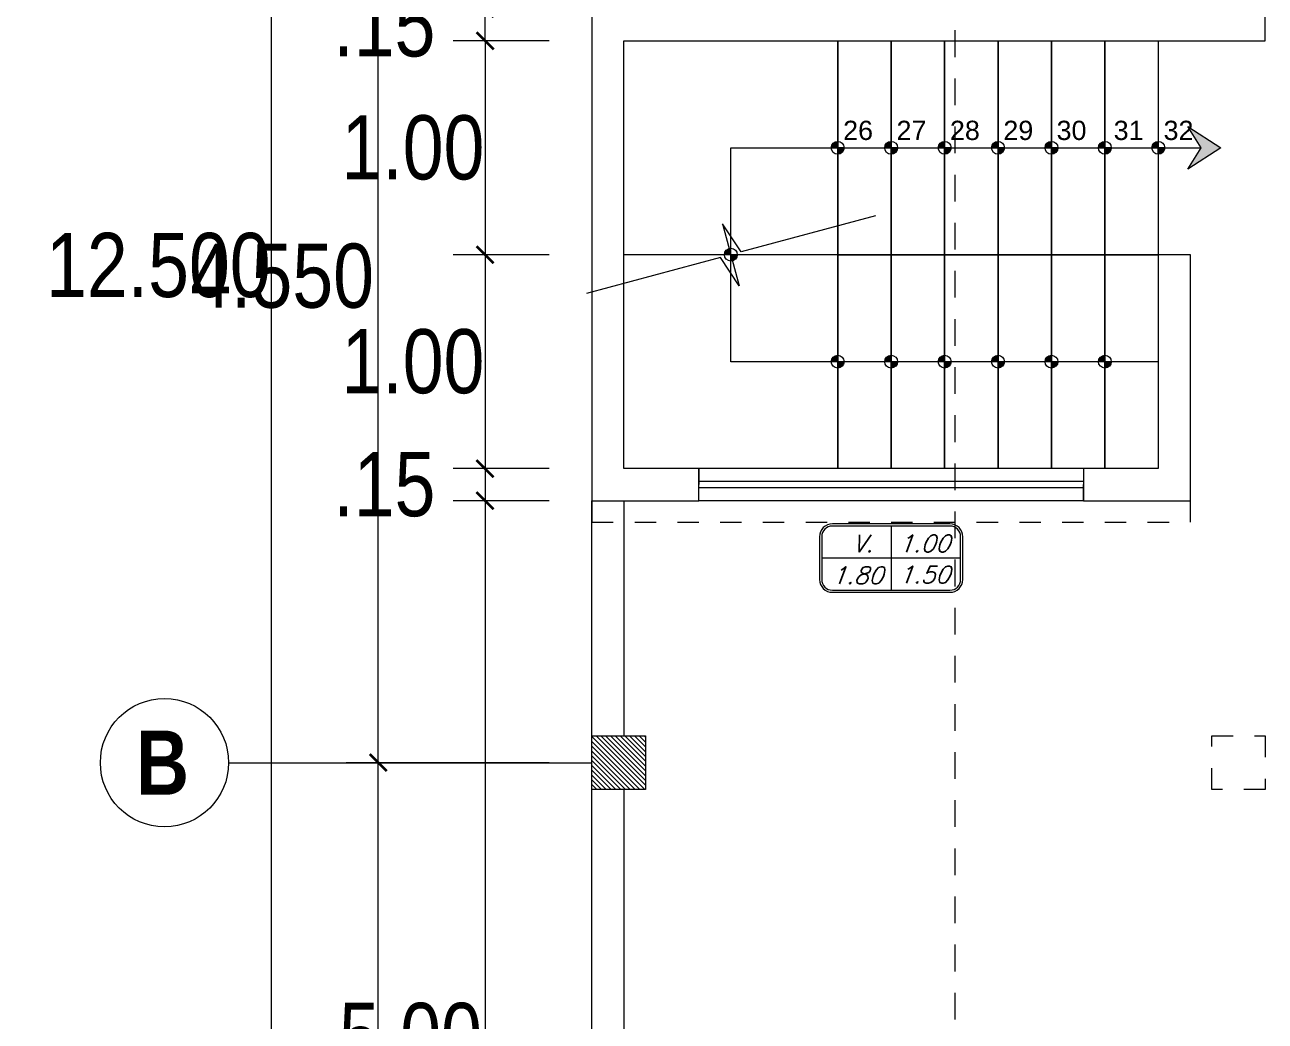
# Model space of a CAD drawing. Header units: millimetres. Extents: x 56 to 215, y 47 to 103.
# Drawn here: x 80.67 to 86.48, y 89.33 to 93.98 of the extents above; entities that cross this region are included whole.
import ezdxf
from ezdxf.enums import TextEntityAlignment as Align

# ---------------------------------------------------------------- set-up
doc = ezdxf.new("R2010")
doc.units = ezdxf.units.MM
doc.linetypes.add('DASHED2', pattern=[0.375, 0.25, -0.125])
for name, color, linetype, lineweight in [('A_Bloques', 56, 'Continuous', 15), ('A_Detalle de Vanos', 250, 'Continuous', 5), ('A_Muro con Techo', 232, 'Continuous', 40), ('A_Muro sin Techo', 134, 'Continuous', 20), ('A_Ventana', 140, 'Continuous', 9), ('E_Columna', 3, 'Continuous', 25), ('G_Cortes', 3, 'Continuous', 60), ('G_Ejes', 253, 'Continuous', 20), ('G_Escalera', 40, 'Continuous', 18), ('G_Proyección', 8, 'DASHED2', 15), ('G_Texto', 122, 'Continuous', 20)]:
    doc.layers.add(name, color=color, linetype=linetype, lineweight=lineweight)
doc.layers.add('G_Acotación', color=171, linetype='Continuous')
doc.styles.add('Acotacion', font='ARIALN.TTF')
doc.styles.add('ARIAL1.2', font='arial.ttf', dxfattribs={"width": 1.2})
doc.styles.add('Eje', font='ARIALNB.TTF', dxfattribs={"height": 0.3})
doc.styles.add('LETRAS', font='simplex1.shx', dxfattribs={"oblique": 20})
doc.dimstyles.new('Lenin_50', dxfattribs={"dimtxt": 0.3, "dimasz": 0.08, "dimexe": 0.15, "dimexo": 0.2, "dimgap": 0.03, "dimtad": 2, "dimtih": 1, "dimtoh": 1, "dimlfac": -1, "dimzin": 4, "dimdsep": 46, "dimtxsty": 'Acotacion', "dimblk": 'ARCHTICK', "dimcen": 0.08, "dimclrd": 256, "dimclre": 256, "dimclrt": 4, "dimazin": 1, "dimtm": 1e-09, "dimtfac": 1, "dimtmove": 2, "dimatfit": 2, "dimfxl": 1, "dimtolj": 1, "dimlwd": 13, "dimlwe": 18, "dimarcsym": 0})

# ---------------------------------------------------------------- blocks, each defined once
blk = doc.blocks.new('Eri')
blk.add_line((-1.7, 0), (0, 0))
blk.add_circle((-2, 0), 0.3)
at = {"color": 1, "style": 'Eje', "flags": 4}
blk.add_attdef('H', text='', height=0.3, dxfattribs=at).set_placement((-2, 0), align=Align.MIDDLE_CENTER)
blk = doc.blocks.new('_ArchTick')
at = {"color": 0, "linetype": 'ByBlock', "const_width": 0.15}
blk.add_lwpolyline([(-0.5, -0.5), (0.5, 0.5)], dxfattribs=at)
blk = doc.blocks.new('*D97')
at = {"layer": 'Defpoints', "color": 0, "transparency": 16777216}
for p in [(81.8255, 99.1087), (83.3255, 99.1087), (83.3255, 86.6087)]:
    blk.add_point(p, dxfattribs=at)
at = {"layer": 'G_Acotación', "lineweight": 18, "transparency": 16777216}
for p, q in [((83.1255, 99.1087), (81.6755, 99.1087)), ((83.1255, 86.6087), (81.6755, 86.6087))]:
    blk.add_line(p, q, dxfattribs=at)
at = {"layer": 'G_Acotación', "lineweight": 13, "transparency": 16777216}
blk.add_line((81.8255, 86.6087), (81.8255, 99.1087), dxfattribs=at)
at = {"layer": 'G_Acotación', "lineweight": 13, "transparency": 16777216, "xscale": 0.08, "yscale": 0.08, "zscale": 0.08}
for p, rotation in [((81.8255, 99.1087), 90), ((81.8255, 86.6087), 270)]:
    blk.add_blockref('_ArchTick', p, dxfattribs=dict(at, rotation=rotation))
at = {"layer": 'G_Acotación', "color": 4, "lineweight": 5, "transparency": 16777216, "insert": (81.2968, 92.8587), "char_height": 0.3, "attachment_point": 5, "style": 'Acotacion'}
blk.add_mtext('\\A1;12.500', dxfattribs=at)
blk = doc.blocks.new('*D98')
at = {"layer": 'Defpoints', "color": 0, "transparency": 16777216}
for p in [(82.3255, 90.5337), (83.3255, 90.5337), (83.3255, 86.6087)]:
    blk.add_point(p, dxfattribs=at)
at = {"layer": 'G_Acotación', "lineweight": 18, "transparency": 16777216}
for p, q in [((83.1255, 90.5337), (82.1755, 90.5337)), ((83.1255, 86.6087), (82.1755, 86.6087))]:
    blk.add_line(p, q, dxfattribs=at)
at = {"layer": 'G_Acotación', "lineweight": 13, "transparency": 16777216}
blk.add_line((82.3255, 86.6087), (82.3255, 90.5337), dxfattribs=at)
at = {"layer": 'G_Acotación', "lineweight": 13, "transparency": 16777216, "xscale": 0.08, "yscale": 0.08, "zscale": 0.08}
for p, rotation in [((82.3255, 90.5337), 90), ((82.3255, 86.6087), 270)]:
    blk.add_blockref('_ArchTick', p, dxfattribs=dict(at, rotation=rotation))
at = {"layer": 'G_Acotación', "color": 4, "lineweight": 5, "transparency": 16777216, "insert": (81.8795, 88.5712), "char_height": 0.3, "attachment_point": 5, "style": 'Acotacion'}
blk.add_mtext('\\A1;3.925', dxfattribs=at)
blk = doc.blocks.new('*D169')
at = {"layer": 'Defpoints', "color": 0, "transparency": 16777216}
for p in [(82.3255, 95.0837), (83.3255, 95.0837), (83.3255, 90.5337)]:
    blk.add_point(p, dxfattribs=at)
at = {"layer": 'G_Acotación', "lineweight": 18, "transparency": 16777216}
for p, q in [((83.1255, 95.0837), (82.1755, 95.0837)), ((83.1255, 90.5337), (82.1755, 90.5337))]:
    blk.add_line(p, q, dxfattribs=at)
at = {"layer": 'G_Acotación', "lineweight": 13, "transparency": 16777216}
blk.add_line((82.3255, 90.5337), (82.3255, 95.0837), dxfattribs=at)
at = {"layer": 'G_Acotación', "lineweight": 13, "transparency": 16777216, "xscale": 0.08, "yscale": 0.08, "zscale": 0.08}
for p, rotation in [((82.3255, 95.0837), 90), ((82.3255, 90.5337), 270)]:
    blk.add_blockref('_ArchTick', p, dxfattribs=dict(at, rotation=rotation))
at = {"layer": 'G_Acotación', "color": 4, "lineweight": 5, "transparency": 16777216, "insert": (81.8759, 92.8087), "char_height": 0.3, "attachment_point": 5, "style": 'Acotacion'}
blk.add_mtext('\\A1;4.550', dxfattribs=at)
blk = doc.blocks.new('*D123')
at = {"layer": 'Defpoints', "color": 0, "transparency": 16777216}
for p in [(82.8255, 94.0587), (83.3255, 94.0587), (83.3255, 93.9087)]:
    blk.add_point(p, dxfattribs=at)
at = {"layer": 'G_Acotación', "lineweight": 18, "transparency": 16777216}
for p, q in [((83.1255, 94.0587), (82.6755, 94.0587)), ((83.1255, 93.9087), (82.6755, 93.9087))]:
    blk.add_line(p, q, dxfattribs=at)
at = {"layer": 'G_Acotación', "lineweight": 13, "transparency": 16777216}
blk.add_line((82.8255, 93.9087), (82.8255, 94.0587), dxfattribs=at)
at = {"layer": 'G_Acotación', "lineweight": 13, "transparency": 16777216, "xscale": 0.08, "yscale": 0.08, "zscale": 0.08}
for p, rotation in [((82.8255, 94.0587), 90), ((82.8255, 93.9087), 270)]:
    blk.add_blockref('_ArchTick', p, dxfattribs=dict(at, rotation=rotation))
at = {"layer": 'G_Acotación', "color": 4, "lineweight": 5, "transparency": 16777216, "insert": (82.3542, 93.9837), "char_height": 0.3, "attachment_point": 5, "style": 'Acotacion'}
blk.add_mtext('\\A1;.15', dxfattribs=at)
blk = doc.blocks.new('*D126')
at = {"layer": 'Defpoints', "color": 0, "transparency": 16777216}
for p in [(83.3255, 93.9087), (82.8255, 92.9087), (83.3255, 92.9087)]:
    blk.add_point(p, dxfattribs=at)
at = {"layer": 'G_Acotación', "lineweight": 18, "transparency": 16777216}
for p, q in [((83.1255, 93.9087), (82.6755, 93.9087)), ((83.1255, 92.9087), (82.6755, 92.9087))]:
    blk.add_line(p, q, dxfattribs=at)
at = {"layer": 'G_Acotación', "lineweight": 13, "transparency": 16777216}
blk.add_line((82.8255, 93.9087), (82.8255, 92.9087), dxfattribs=at)
at = {"layer": 'G_Acotación', "lineweight": 13, "transparency": 16777216, "xscale": 0.08, "yscale": 0.08, "zscale": 0.08}
for p, rotation in [((82.8255, 93.9087), 90), ((82.8255, 92.9087), 270)]:
    blk.add_blockref('_ArchTick', p, dxfattribs=dict(at, rotation=rotation))
at = {"layer": 'G_Acotación', "color": 4, "lineweight": 5, "transparency": 16777216, "insert": (82.4879, 93.4087), "char_height": 0.3, "attachment_point": 5, "style": 'Acotacion'}
blk.add_mtext('\\A1;1.00', dxfattribs=at)
blk = doc.blocks.new('*D127')
at = {"layer": 'Defpoints', "color": 0, "transparency": 16777216}
for p in [(83.3255, 92.9087), (82.8255, 91.9087), (83.3255, 91.9087)]:
    blk.add_point(p, dxfattribs=at)
at = {"layer": 'G_Acotación', "lineweight": 18, "transparency": 16777216}
for p, q in [((83.1255, 92.9087), (82.6755, 92.9087)), ((83.1255, 91.9087), (82.6755, 91.9087))]:
    blk.add_line(p, q, dxfattribs=at)
at = {"layer": 'G_Acotación', "lineweight": 13, "transparency": 16777216}
blk.add_line((82.8255, 92.9087), (82.8255, 91.9087), dxfattribs=at)
at = {"layer": 'G_Acotación', "lineweight": 13, "transparency": 16777216, "xscale": 0.08, "yscale": 0.08, "zscale": 0.08}
for p, rotation in [((82.8255, 92.9087), 90), ((82.8255, 91.9087), 270)]:
    blk.add_blockref('_ArchTick', p, dxfattribs=dict(at, rotation=rotation))
at = {"layer": 'G_Acotación', "color": 4, "lineweight": 5, "transparency": 16777216, "insert": (82.4879, 92.4087), "char_height": 0.3, "attachment_point": 5, "style": 'Acotacion'}
blk.add_mtext('\\A1;1.00', dxfattribs=at)
blk = doc.blocks.new('*D128')
at = {"layer": 'Defpoints', "color": 0, "transparency": 16777216}
for p in [(83.3255, 91.9087), (82.8255, 91.7587), (83.3255, 91.7587)]:
    blk.add_point(p, dxfattribs=at)
at = {"layer": 'G_Acotación', "lineweight": 18, "transparency": 16777216}
for p, q in [((83.1255, 91.9087), (82.6755, 91.9087)), ((83.1255, 91.7587), (82.6755, 91.7587))]:
    blk.add_line(p, q, dxfattribs=at)
at = {"layer": 'G_Acotación', "lineweight": 13, "transparency": 16777216}
blk.add_line((82.8255, 91.9087), (82.8255, 91.7587), dxfattribs=at)
at = {"layer": 'G_Acotación', "lineweight": 13, "transparency": 16777216, "xscale": 0.08, "yscale": 0.08, "zscale": 0.08}
for p, rotation in [((82.8255, 91.9087), 90), ((82.8255, 91.7587), 270)]:
    blk.add_blockref('_ArchTick', p, dxfattribs=dict(at, rotation=rotation))
at = {"layer": 'G_Acotación', "color": 4, "lineweight": 5, "transparency": 16777216, "insert": (82.3542, 91.8337), "char_height": 0.3, "attachment_point": 5, "style": 'Acotacion'}
blk.add_mtext('\\A1;.15', dxfattribs=at)
blk = doc.blocks.new('*D129')
at = {"layer": 'Defpoints', "color": 0, "transparency": 16777216}
for p in [(83.3255, 91.7587), (82.8255, 86.7587), (83.3255, 86.7587)]:
    blk.add_point(p, dxfattribs=at)
at = {"layer": 'G_Acotación', "lineweight": 18, "transparency": 16777216}
for p, q in [((83.1255, 91.7587), (82.6755, 91.7587)), ((83.1255, 86.7587), (82.6755, 86.7587))]:
    blk.add_line(p, q, dxfattribs=at)
at = {"layer": 'G_Acotación', "lineweight": 13, "transparency": 16777216}
blk.add_line((82.8255, 91.7587), (82.8255, 86.7587), dxfattribs=at)
at = {"layer": 'G_Acotación', "lineweight": 13, "transparency": 16777216, "xscale": 0.08, "yscale": 0.08, "zscale": 0.08}
for p, rotation in [((82.8255, 91.7587), 90), ((82.8255, 86.7587), 270)]:
    blk.add_blockref('_ArchTick', p, dxfattribs=dict(at, rotation=rotation))
at = {"layer": 'G_Acotación', "color": 4, "lineweight": 5, "transparency": 16777216, "insert": (82.4764, 89.2587), "char_height": 0.3, "attachment_point": 5, "style": 'Acotacion'}
blk.add_mtext('\\A1;5.00', dxfattribs=at)

msp = doc.modelspace()

# ---------------------------------------------------------------- hatches: boundary and pattern name
at = {"layer": 'E_Columna', "lineweight": 5}
h = msp.add_hatch(dxfattribs=at)
h.set_pattern_fill('LINE', color=256, scale=0.005, angle=45, style=0)
h.set_pattern_definition([(135, (198.471546, 6.89542), (0.0112253202, 0.0112253202), [])])
h.paths.add_polyline_path([(83.5755, 90.4087), (83.3255, 90.4087), (83.3255, 90.6587), (83.5755, 90.6587)])
at = {"layer": 'G_Escalera', "lineweight": 5}
msp.add_hatch(color=3, dxfattribs=at).paths.add_polyline_path([(86.2674, 93.4087), (86.1143, 93.3095), (86.1755, 93.4087), (86.1143, 93.5079)])
h = msp.add_hatch(color=3, dxfattribs=at)
h.paths.add_polyline_path([(84.4455, 93.4087, -0.414214), (84.4755, 93.4387), (84.4755, 93.4087)])
h.paths.add_polyline_path([(84.4755, 93.4087), (84.5055, 93.4087, -0.414214), (84.4755, 93.3787)])
h = msp.add_hatch(color=3, dxfattribs=at)
h.paths.add_polyline_path([(84.4455, 93.4087, -0.414214), (84.4755, 93.4387), (84.4755, 93.4087)])
h.paths.add_polyline_path([(84.4755, 93.4087), (84.5055, 93.4087, -0.414214), (84.4755, 93.3787)])
h = msp.add_hatch(color=3, dxfattribs=at)
h.paths.add_polyline_path([(84.6955, 93.4087, -0.414214), (84.7255, 93.4387), (84.7255, 93.4087)])
h.paths.add_polyline_path([(84.7255, 93.4087), (84.7555, 93.4087, -0.414214), (84.7255, 93.3787)])
h = msp.add_hatch(color=3, dxfattribs=at)
h.paths.add_polyline_path([(84.6955, 93.4087, -0.414214), (84.7255, 93.4387), (84.7255, 93.4087)])
h.paths.add_polyline_path([(84.7255, 93.4087), (84.7555, 93.4087, -0.414214), (84.7255, 93.3787)])
h = msp.add_hatch(color=3, dxfattribs=at)
h.paths.add_polyline_path([(84.9455, 93.4087, -0.414214), (84.9755, 93.4387), (84.9755, 93.4087)])
h.paths.add_polyline_path([(84.9755, 93.4087), (85.0055, 93.4087, -0.414214), (84.9755, 93.3787)])
h = msp.add_hatch(color=3, dxfattribs=at)
h.paths.add_polyline_path([(84.9455, 93.4087, -0.414214), (84.9755, 93.4387), (84.9755, 93.4087)])
h.paths.add_polyline_path([(84.9755, 93.4087), (85.0055, 93.4087, -0.414214), (84.9755, 93.3787)])
h = msp.add_hatch(color=3, dxfattribs=at)
h.paths.add_polyline_path([(85.1955, 93.4087, -0.414214), (85.2255, 93.4387), (85.2255, 93.4087)])
h.paths.add_polyline_path([(85.2255, 93.4087), (85.2555, 93.4087, -0.414214), (85.2255, 93.3787)])
h = msp.add_hatch(color=3, dxfattribs=at)
h.paths.add_polyline_path([(85.1955, 93.4087, -0.414214), (85.2255, 93.4387), (85.2255, 93.4087)])
h.paths.add_polyline_path([(85.2255, 93.4087), (85.2555, 93.4087, -0.414214), (85.2255, 93.3787)])
h = msp.add_hatch(color=3, dxfattribs=at)
h.paths.add_polyline_path([(85.4455, 93.4087, -0.414214), (85.4755, 93.4387), (85.4755, 93.4087)])
h.paths.add_polyline_path([(85.4755, 93.4087), (85.5055, 93.4087, -0.414214), (85.4755, 93.3787)])
h = msp.add_hatch(color=3, dxfattribs=at)
h.paths.add_polyline_path([(85.4455, 93.4087, -0.414214), (85.4755, 93.4387), (85.4755, 93.4087)])
h.paths.add_polyline_path([(85.4755, 93.4087), (85.5055, 93.4087, -0.414214), (85.4755, 93.3787)])
h = msp.add_hatch(color=3, dxfattribs=at)
h.paths.add_polyline_path([(85.6955, 93.4087, -0.414214), (85.7255, 93.4387), (85.7255, 93.4087)])
h.paths.add_polyline_path([(85.7255, 93.4087), (85.7555, 93.4087, -0.414214), (85.7255, 93.3787)])
h = msp.add_hatch(color=3, dxfattribs=at)
h.paths.add_polyline_path([(85.6955, 93.4087, -0.414214), (85.7255, 93.4387), (85.7255, 93.4087)])
h.paths.add_polyline_path([(85.7255, 93.4087), (85.7555, 93.4087, -0.414214), (85.7255, 93.3787)])
h = msp.add_hatch(color=3, dxfattribs=at)
h.paths.add_polyline_path([(85.9455, 93.4087, -0.414214), (85.9755, 93.4387), (85.9755, 93.4087)])
h.paths.add_polyline_path([(85.9755, 93.4087), (86.0055, 93.4087, -0.414214), (85.9755, 93.3787)])
h = msp.add_hatch(color=3, dxfattribs=at)
h.paths.add_polyline_path([(85.9455, 93.4087, -0.414214), (85.9755, 93.4387), (85.9755, 93.4087)])
h.paths.add_polyline_path([(85.9755, 93.4087), (86.0055, 93.4087, -0.414214), (85.9755, 93.3787)])
h = msp.add_hatch(color=3, dxfattribs=at)
h.paths.add_polyline_path([(83.9455, 92.9087, -0.414214), (83.9755, 92.9387), (83.9755, 92.9087)])
h.paths.add_polyline_path([(83.9755, 92.9087), (84.0055, 92.9087, -0.414214), (83.9755, 92.8787)])
h = msp.add_hatch(color=3, dxfattribs=at)
h.paths.add_polyline_path([(83.9455, 92.9087, -0.414214), (83.9755, 92.9387), (83.9755, 92.9087)])
h.paths.add_polyline_path([(83.9755, 92.9087), (84.0055, 92.9087, -0.414214), (83.9755, 92.8787)])
h = msp.add_hatch(color=3, dxfattribs=at)
h.paths.add_polyline_path([(84.4455, 92.4087, -0.414214), (84.4755, 92.4387), (84.4755, 92.4087)])
h.paths.add_polyline_path([(84.4755, 92.4087), (84.5055, 92.4087, -0.414214), (84.4755, 92.3787)])
h = msp.add_hatch(color=3, dxfattribs=at)
h.paths.add_polyline_path([(84.4455, 92.4087, -0.414214), (84.4755, 92.4387), (84.4755, 92.4087)])
h.paths.add_polyline_path([(84.4755, 92.4087), (84.5055, 92.4087, -0.414214), (84.4755, 92.3787)])
h = msp.add_hatch(color=3, dxfattribs=at)
h.paths.add_polyline_path([(84.6955, 92.4087, -0.414214), (84.7255, 92.4387), (84.7255, 92.4087)])
h.paths.add_polyline_path([(84.7255, 92.4087), (84.7555, 92.4087, -0.414214), (84.7255, 92.3787)])
h = msp.add_hatch(color=3, dxfattribs=at)
h.paths.add_polyline_path([(84.6955, 92.4087, -0.414214), (84.7255, 92.4387), (84.7255, 92.4087)])
h.paths.add_polyline_path([(84.7255, 92.4087), (84.7555, 92.4087, -0.414214), (84.7255, 92.3787)])
h = msp.add_hatch(color=3, dxfattribs=at)
h.paths.add_polyline_path([(84.9455, 92.4087, -0.414214), (84.9755, 92.4387), (84.9755, 92.4087)])
h.paths.add_polyline_path([(84.9755, 92.4087), (85.0055, 92.4087, -0.414214), (84.9755, 92.3787)])
h = msp.add_hatch(color=3, dxfattribs=at)
h.paths.add_polyline_path([(84.9455, 92.4087, -0.414214), (84.9755, 92.4387), (84.9755, 92.4087)])
h.paths.add_polyline_path([(84.9755, 92.4087), (85.0055, 92.4087, -0.414214), (84.9755, 92.3787)])
h = msp.add_hatch(color=3, dxfattribs=at)
h.paths.add_polyline_path([(85.1955, 92.4087, -0.414214), (85.2255, 92.4387), (85.2255, 92.4087)])
h.paths.add_polyline_path([(85.2255, 92.4087), (85.2555, 92.4087, -0.414214), (85.2255, 92.3787)])
h = msp.add_hatch(color=3, dxfattribs=at)
h.paths.add_polyline_path([(85.1955, 92.4087, -0.414214), (85.2255, 92.4387), (85.2255, 92.4087)])
h.paths.add_polyline_path([(85.2255, 92.4087), (85.2555, 92.4087, -0.414214), (85.2255, 92.3787)])
h = msp.add_hatch(color=3, dxfattribs=at)
h.paths.add_polyline_path([(85.4455, 92.4087, -0.414214), (85.4755, 92.4387), (85.4755, 92.4087)])
h.paths.add_polyline_path([(85.4755, 92.4087), (85.5055, 92.4087, -0.414214), (85.4755, 92.3787)])
h = msp.add_hatch(color=3, dxfattribs=at)
h.paths.add_polyline_path([(85.4455, 92.4087, -0.414214), (85.4755, 92.4387), (85.4755, 92.4087)])
h.paths.add_polyline_path([(85.4755, 92.4087), (85.5055, 92.4087, -0.414214), (85.4755, 92.3787)])
h = msp.add_hatch(color=3, dxfattribs=at)
h.paths.add_polyline_path([(85.6955, 92.4087, -0.414214), (85.7255, 92.4387), (85.7255, 92.4087)])
h.paths.add_polyline_path([(85.7255, 92.4087), (85.7555, 92.4087, -0.414214), (85.7255, 92.3787)])
h = msp.add_hatch(color=3, dxfattribs=at)
h.paths.add_polyline_path([(85.6955, 92.4087, -0.414214), (85.7255, 92.4387), (85.7255, 92.4087)])
h.paths.add_polyline_path([(85.7255, 92.4087), (85.7555, 92.4087, -0.414214), (85.7255, 92.3787)])

# ---------------------------------------------------------------- linework, layer by layer
at = {"layer": 'A_Bloques', "color": 1, "lineweight": 5}
msp.add_lwpolyline([(84.6516, 93.0899), (84.0238, 92.9216), (83.9367, 93.0536), (84.0143, 92.7638), (83.9272, 92.8957), (83.2994, 92.7275)], dxfattribs=at)
at = {"layer": 'A_Detalle de Vanos', "linetype": 'ByBlock', "lineweight": 5}
msp.add_line((84.7255, 91.6402), (84.7255, 91.3402), dxfattribs=at)
at = {"layer": 'A_Detalle de Vanos', "lineweight": 5}
msp.add_line((85.0505, 91.4902), (84.4005, 91.4902), dxfattribs=at)
for points in [[(85.0605, 91.5902, 0.414214), (85.0005, 91.6502), (84.4505, 91.6502, 0.414214), (84.3905, 91.5902), (84.3905, 91.3902, 0.414214), (84.4505, 91.3302), (85.0005, 91.3302, 0.414214), (85.0605, 91.3902)], [(85.0505, 91.5902, 0.414214), (85.0005, 91.6402), (84.4505, 91.6402, 0.414214), (84.4005, 91.5902), (84.4005, 91.3902, 0.414214), (84.4505, 91.3402), (85.0005, 91.3402, 0.414214), (85.0505, 91.3902)]]:
    msp.add_lwpolyline(points, format="xyb", close=True, dxfattribs=at)
at = {"layer": 'A_Muro con Techo', "lineweight": 5}
msp.add_lwpolyline([(83.3255, 99.1087), (83.3255, 91.7587), (83.8255, 91.7587), (83.8255, 91.9087), (83.4755, 91.9087), (83.4755, 93.9087), (86.4755, 93.9087), (86.4755, 94.0587)], dxfattribs=at)
msp.add_lwpolyline([(85.6255, 91.7587), (86.1255, 91.7587), (86.1255, 92.9087), (85.9755, 92.9087), (85.9755, 91.9087), (85.6255, 91.9087)], close=True, dxfattribs=at)
at = {"layer": 'A_Muro sin Techo', "lineweight": 5}
msp.add_lwpolyline([(83.3255, 86.6087), (83.3255, 91.7587), (83.4755, 91.7587), (83.4755, 90.6587), (83.5755, 90.6587), (83.5755, 90.4087), (83.4755, 90.4087), (83.4755, 86.8587), (83.5755, 86.8587), (83.5755, 86.6087), (83.4755, 86.6087)], dxfattribs=at)
at = {"layer": 'A_Ventana', "color": 2, "lineweight": 5}
for p, q in [((85.6255, 91.9087), (83.8255, 91.9087)), ((83.8255, 91.9087), (83.8255, 91.8337)), ((85.6255, 91.9087), (85.6255, 91.8337)), ((83.8255, 91.7587), (83.8255, 91.8337)), ((85.6255, 91.7587), (85.6255, 91.8337)), ((85.6255, 91.7587), (83.8255, 91.7587))]:
    msp.add_line(p, q, dxfattribs=at)
at = {"layer": 'A_Ventana', "lineweight": 5}
for p, q in [((85.6255, 91.8487), (83.8255, 91.8487)), ((85.6255, 91.8187), (83.8255, 91.8187))]:
    msp.add_line(p, q, dxfattribs=at)
at = {"layer": 'E_Columna', "lineweight": 5}
msp.add_lwpolyline([(83.5755, 90.4087), (83.3255, 90.4087), (83.3255, 90.6587), (83.5755, 90.6587)], close=True, dxfattribs=at)
at = {"layer": 'G_Cortes', "color": 3, "linetype": 'DASHED2', "lineweight": 5, "ltscale": 0.5}
msp.add_line((85.0255, 83.933), (85.0255, 100.9844), dxfattribs=at)
at = {"layer": 'G_Escalera', "color": 3, "lineweight": 5}
for p, q in [((84.4755, 93.3787), (84.4755, 93.4387)), ((84.4755, 93.3787), (84.4755, 93.4387)), ((84.7255, 93.3787), (84.7255, 93.4387)), ((84.7255, 93.3787), (84.7255, 93.4387)), ((84.9755, 93.3787), (84.9755, 93.4387)), ((84.9755, 93.3787), (84.9755, 93.4387)), ((85.2255, 93.3787), (85.2255, 93.4387)), ((85.2255, 93.3787), (85.2255, 93.4387)), ((85.4755, 93.3787), (85.4755, 93.4387)), ((85.4755, 93.3787), (85.4755, 93.4387)), ((85.7255, 93.3787), (85.7255, 93.4387)), ((85.7255, 93.3787), (85.7255, 93.4387)), ((85.9755, 93.3787), (85.9755, 93.4387)), ((85.9755, 93.3787), (85.9755, 93.4387)), ((84.5055, 93.4087), (84.4455, 93.4087)), ((84.5055, 93.4087), (84.4455, 93.4087)), ((84.7555, 93.4087), (84.6955, 93.4087)), ((84.7555, 93.4087), (84.6955, 93.4087)), ((85.0055, 93.4087), (84.9455, 93.4087)), ((85.0055, 93.4087), (84.9455, 93.4087)), ((85.2555, 93.4087), (85.1955, 93.4087)), ((85.2555, 93.4087), (85.1955, 93.4087)), ((85.5055, 93.4087), (85.4455, 93.4087)), ((85.5055, 93.4087), (85.4455, 93.4087)), ((85.7555, 93.4087), (85.6955, 93.4087)), ((85.7555, 93.4087), (85.6955, 93.4087)), ((86.0055, 93.4087), (85.9455, 93.4087)), ((86.0055, 93.4087), (85.9455, 93.4087)), ((83.9755, 92.8787), (83.9755, 92.9387)), ((83.9755, 92.8787), (83.9755, 92.9387)), ((84.0055, 92.9087), (83.9455, 92.9087)), ((84.0055, 92.9087), (83.9455, 92.9087)), ((84.5055, 92.4087), (84.4455, 92.4087)), ((84.5055, 92.4087), (84.4455, 92.4087)), ((84.4755, 92.3787), (84.4755, 92.4387)), ((84.4755, 92.3787), (84.4755, 92.4387)), ((84.7555, 92.4087), (84.6955, 92.4087)), ((84.7555, 92.4087), (84.6955, 92.4087)), ((84.7255, 92.3787), (84.7255, 92.4387)), ((84.7255, 92.3787), (84.7255, 92.4387)), ((85.0055, 92.4087), (84.9455, 92.4087)), ((85.0055, 92.4087), (84.9455, 92.4087)), ((84.9755, 92.3787), (84.9755, 92.4387)), ((84.9755, 92.3787), (84.9755, 92.4387)), ((85.2555, 92.4087), (85.1955, 92.4087)), ((85.2555, 92.4087), (85.1955, 92.4087)), ((85.2255, 92.3787), (85.2255, 92.4387)), ((85.2255, 92.3787), (85.2255, 92.4387)), ((85.5055, 92.4087), (85.4455, 92.4087)), ((85.5055, 92.4087), (85.4455, 92.4087)), ((85.4755, 92.3787), (85.4755, 92.4387)), ((85.4755, 92.3787), (85.4755, 92.4387)), ((85.7555, 92.4087), (85.6955, 92.4087)), ((85.7555, 92.4087), (85.6955, 92.4087)), ((85.7255, 92.3787), (85.7255, 92.4387)), ((85.7255, 92.3787), (85.7255, 92.4387))]:
    msp.add_line(p, q, dxfattribs=at)
at = {"layer": 'G_Escalera', "lineweight": 5}
msp.add_line((84.4755, 92.9087), (83.4755, 92.9087), dxfattribs=at)
for points in [[(84.4755, 91.9087), (83.4755, 91.9087), (83.4755, 93.9087), (84.4755, 93.9087)], [(84.4755, 92.9087), (84.4755, 93.9087), (84.7255, 93.9087), (84.7255, 92.9087)], [(84.7255, 92.9087), (84.7255, 93.9087), (84.9755, 93.9087), (84.9755, 92.9087)], [(84.9755, 92.9087), (84.9755, 93.9087), (85.2255, 93.9087), (85.2255, 92.9087)], [(85.2255, 92.9087), (85.2255, 93.9087), (85.4755, 93.9087), (85.4755, 92.9087)], [(85.4755, 92.9087), (85.4755, 93.9087), (85.7255, 93.9087), (85.7255, 92.9087)], [(85.7255, 92.9087), (85.7255, 93.9087), (85.9755, 93.9087), (85.9755, 92.9087)], [(84.4755, 91.9087), (84.4755, 92.9087), (84.7255, 92.9087), (84.7255, 91.9087)], [(84.7255, 91.9087), (84.7255, 92.9087), (84.9755, 92.9087), (84.9755, 91.9087)], [(84.9755, 91.9087), (84.9755, 92.9087), (85.2255, 92.9087), (85.2255, 91.9087)], [(85.2255, 91.9087), (85.2255, 92.9087), (85.4755, 92.9087), (85.4755, 91.9087)], [(85.4755, 91.9087), (85.4755, 92.9087), (85.7255, 92.9087), (85.7255, 91.9087)], [(85.7255, 91.9087), (85.7255, 92.9087), (85.9755, 92.9087), (85.9755, 91.9087)]]:
    msp.add_lwpolyline(points, close=True, dxfattribs=at)
at = {"layer": 'G_Escalera', "color": 3, "lineweight": 5}
msp.add_lwpolyline([(86.2674, 93.4087), (86.1143, 93.3095), (86.1755, 93.4087), (86.1143, 93.5079)], close=True, dxfattribs=at)
at = {"layer": 'G_Escalera', "color": 5, "lineweight": 5}
msp.add_lwpolyline([(85.9755, 92.4087), (85.9755, 92.4087), (85.9755, 92.4087), (85.7255, 92.4087), (85.4755, 92.4087), (84.7255, 92.4087), (84.4755, 92.4087), (83.9755, 92.4087), (83.9755, 93.4087), (85.9755, 93.4087), (86.1755, 93.4087)], dxfattribs=at)
at = {"layer": 'G_Escalera', "color": 3, "lineweight": 5}
for centre in [(84.4755, 93.4087), (84.4755, 93.4087), (84.7255, 93.4087), (84.7255, 93.4087), (84.9755, 93.4087), (84.9755, 93.4087), (85.2255, 93.4087), (85.2255, 93.4087), (85.4755, 93.4087), (85.4755, 93.4087), (85.7255, 93.4087), (85.7255, 93.4087), (85.9755, 93.4087), (85.9755, 93.4087), (83.9755, 92.9087), (83.9755, 92.9087), (84.4755, 92.4087), (84.4755, 92.4087), (84.7255, 92.4087), (84.7255, 92.4087), (84.9755, 92.4087), (84.9755, 92.4087), (85.2255, 92.4087), (85.2255, 92.4087), (85.4755, 92.4087), (85.4755, 92.4087), (85.7255, 92.4087), (85.7255, 92.4087)]:
    msp.add_circle(centre, 0.03, dxfattribs=at)
at = {"layer": 'G_Proyección', "lineweight": 5, "ltscale": 0.25}
msp.add_lwpolyline([(83.3255, 91.7587), (83.3255, 91.6587), (86.1255, 91.6587), (86.1255, 91.7587)], dxfattribs=at)
msp.add_lwpolyline([(86.4755, 90.4087), (86.2255, 90.4087), (86.2255, 90.6587), (86.4755, 90.6587)], close=True, dxfattribs=at)

# ---------------------------------------------------------------- block references
at = {"layer": 'G_Ejes', "lineweight": 5}
ref = msp.add_blockref('Eri', (83.3255, 90.5337), dxfattribs=at)
ref.add_attrib('H', 'B', dxfattribs={"layer": '0', "color": 1, "height": 0.3, "style": 'Eje', "flags": 4}).set_placement((81.3163, 90.5337), align=Align.MIDDLE_CENTER)

# ---------------------------------------------------------------- texts
at = {"layer": 'G_Texto', "lineweight": 5, "style": 'ARIAL1.2'}
for s, p in [('26', (84.5708, 93.4452)), ('27', (84.8207, 93.4452)), ('28', (85.0705, 93.4452)), ('29', (85.3205, 93.4452)), ('30', (85.5694, 93.4452)), ('31', (85.8365, 93.4452)), ('32', (86.07, 93.4452))]:
    msp.add_text(s, height=0.09, dxfattribs=at).set_placement(p, align=Align.CENTER)
at = {"layer": 'G_Texto', "lineweight": 5, "style": 'LETRAS', "oblique": 20}
for s, p in [('V.', (84.5448, 91.5183)), ('1.00', (84.7596, 91.5183)), ('1.80', (84.4467, 91.3695)), ('1.50', (84.7596, 91.3731))]:
    msp.add_text(s, height=0.08, dxfattribs=at).set_placement(p)

# ---------------------------------------------------------------- dimensions: what is measured, and where the dimension line sits
at = {"layer": 'G_Acotación', "lineweight": 5}
for base, p1, p2, override, picture, middle in [((81.8255, 99.1087), (83.3255, 86.6087), (83.3255, 99.1087), {"dimdec": 3, "dimfxl": 0.06}, '*D97', (81.2968, 92.8587)), ((82.3255, 95.0837), (83.3255, 90.5337), (83.3255, 95.0837), {"dimdec": 3, "dimfxl": 0.06}, '*D169', (81.8759, 92.8087)), ((82.8255, 94.0587), (83.3255, 93.9087), (83.3255, 94.0587), {"dimfxl": 0.06}, '*D123', (82.3542, 93.9837)), ((82.8255, 92.9087), (83.3255, 93.9087), (83.3255, 92.9087), {"dimfxl": 0.06}, '*D126', (82.4879, 93.4087)), ((82.8255, 91.9087), (83.3255, 92.9087), (83.3255, 91.9087), {"dimfxl": 0.06}, '*D127', (82.4879, 92.4087)), ((82.8255, 91.7587), (83.3255, 91.9087), (83.3255, 91.7587), {"dimfxl": 0.06}, '*D128', (82.3542, 91.8337)), ((82.8255, 86.7587), (83.3255, 91.7587), (83.3255, 86.7587), {"dimfxl": 0.06}, '*D129', (82.4764, 89.2587)), ((82.3255, 90.5337), (83.3255, 86.6087), (83.3255, 90.5337), {"dimdec": 3, "dimfxl": 0.06}, '*D98', (81.8795, 88.5712))]:
    dim = msp.add_linear_dim(base=base, p1=p1, p2=p2, angle=90, dimstyle='Lenin_50', override=override, dxfattribs=at)
    dim.commit()
    dim.dimension.update_dxf_attribs({"geometry": picture, "text_midpoint": middle})

doc.saveas('drawing.dxf')
